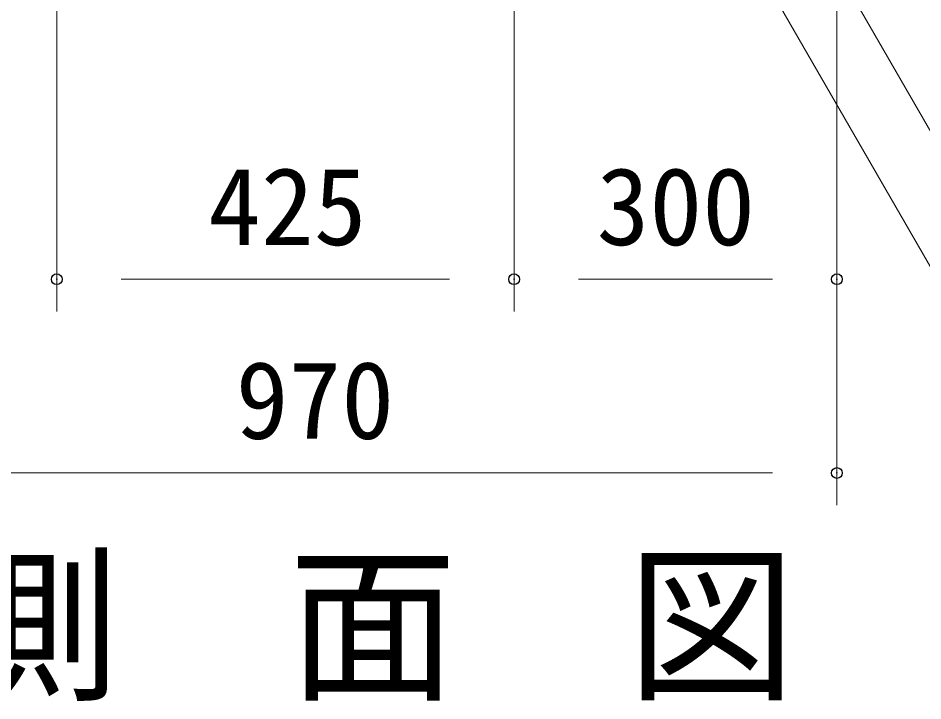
# Model space of a CAD drawing. Units: millimetres, scale not verified. Extents: x -6300 to 6300, y -4455 to 4455.
# Drawn here: x 2993 to 3833, y -2202 to -1567 of the extents above; entities that cross this region are included whole.
import ezdxf
from ezdxf.enums import TextEntityAlignment as Align

# ---------------------------------------------------------------- set-up
doc = ezdxf.new("R2010")
doc.units = ezdxf.units.MM
doc.header["$LTSCALE"] = 20
doc.header["$PDMODE"] = 32
doc.header["$PDSIZE"] = 10
for name, color, linetype, lineweight in [('0-0_D-TTL-TXT', 7, 'Continuous', 25), ('0-8_D-STR-DIM', 7, 'Continuous', 13), ('0-B_D-STR-TXT', 7, 'Continuous', 13)]:
    doc.layers.add(name, color=color, linetype=linetype, lineweight=lineweight)
doc.layers.add('0-A_Defpoints', color=8, linetype='Continuous')
doc.styles.add('ＭＳ ゴシック', font='')
doc.styles.get('ＭＳ ゴシック').set_extended_font_data('MS Gothic')

msp = doc.modelspace()

# ---------------------------------------------------------------- linework, layer by layer
at = {"layer": '0-8_D-STR-DIM'}
for p, q in [((3028.48, -1064.56), (3028.48, -1839.75)), ((3028.48, -1064.56), (3028.48, -1839.75)), ((3453.48, -1064.56), (3453.48, -1839.75)), ((3453.48, -1064.56), (3453.48, -1839.75)), ((3753.48, -1477.76), (3753.48, -1839.75)), ((3753.48, -1477.76), (3753.48, -2019.75)), ((3088.48, -1809.75), (3393.48, -1809.75)), ((3513.48, -1809.75), (3693.48, -1809.75)), ((2843.48, -1989.75), (3693.48, -1989.75))]:
    msp.add_line(p, q, dxfattribs=at)
at = {"layer": '0-A_Defpoints'}
for p in [(3028.48, -1809.75), (3453.48, -1809.75), (3753.48, -1809.75), (3753.48, -1989.75)]:
    msp.add_point(p, dxfattribs=at)
at = {"layer": '0-B_D-STR-TXT'}
for points in [[(4665.35, -1872.35), (3955.84, -1872.35), (3502.1, -1086.44)], [(4678.77, -2119.06), (4025.61, -2119.06), (3469.84, -1156.44)]]:
    msp.add_lwpolyline(points, dxfattribs=at)

# ---------------------------------------------------------------- texts
at = {"layer": '0-0_D-TTL-TXT', "style": 'ＭＳ ゴシック'}
msp.add_text('側\u3000面\u3000図', height=115.4, dxfattribs=at).set_placement((2928.63, -2223.4), align=Align.BOTTOM_LEFT)
at = {"layer": '0-8_D-STR-DIM', "style": 'ＭＳ ゴシック'}
for s, p in [('425', (3169.21, -1799.63)), ('300', (3530.17, -1799.63)), ('970', (3194.79, -1979.63))]:
    msp.add_text(s, height=72.14, dxfattribs=at).set_placement(p, align=Align.BOTTOM_LEFT)

doc.saveas('drawing.dxf')
